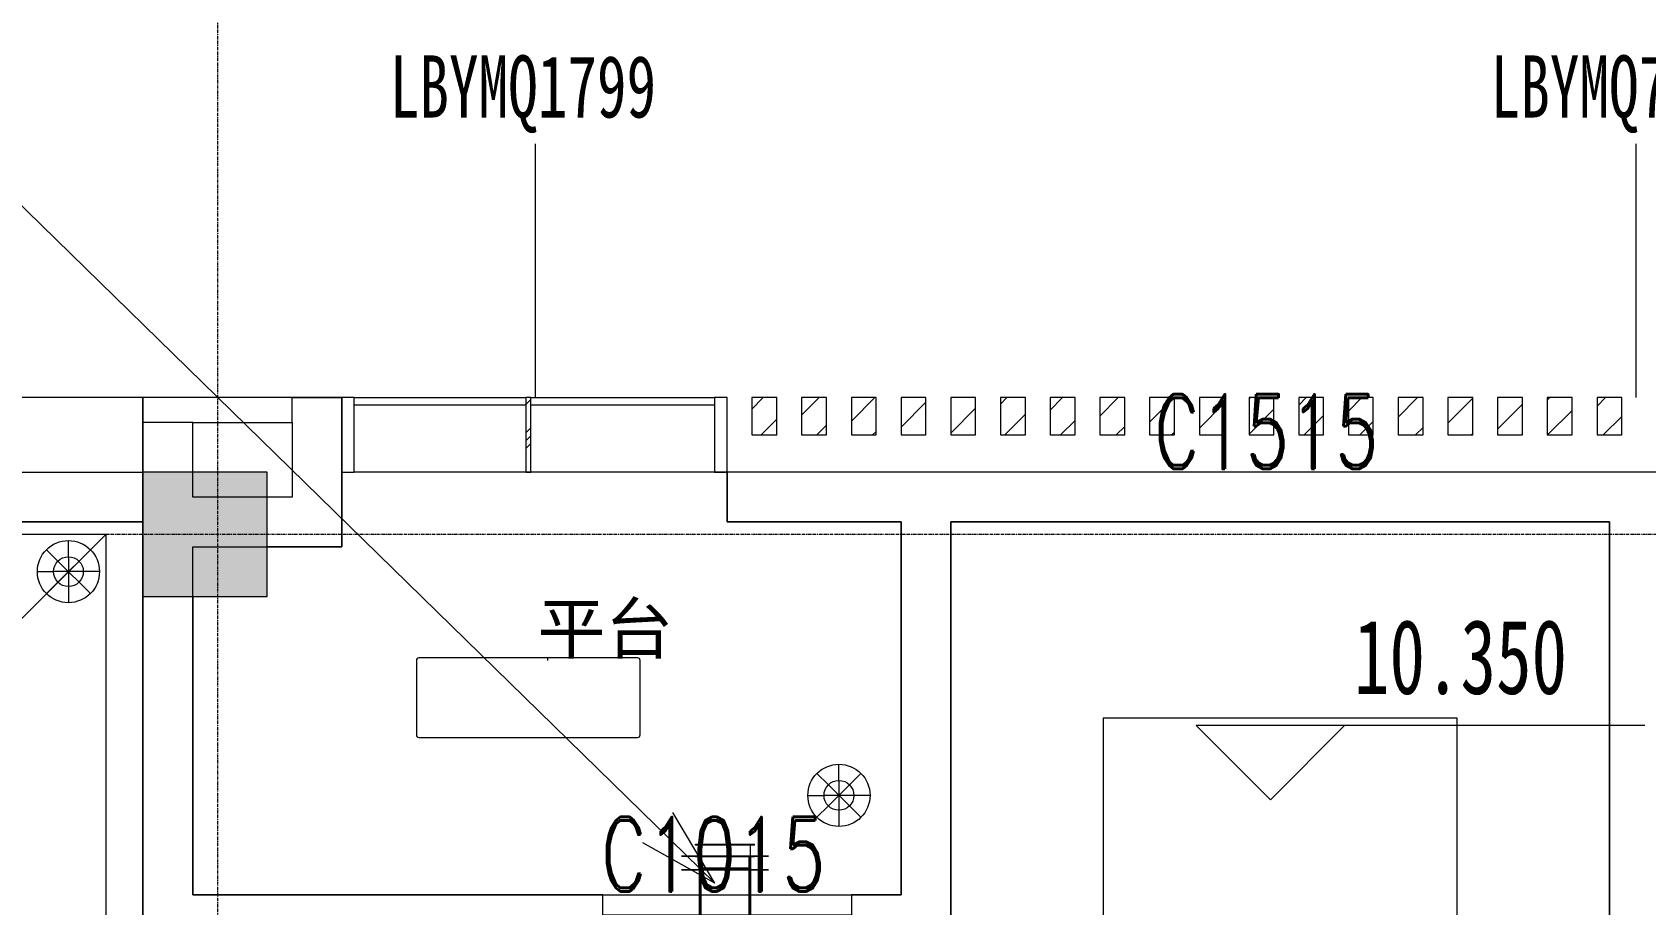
# Model space of a CAD drawing. Header units: millimetres. Extents: x 147592 to 200188, y -27981 to 8299.
# Drawn here: x 164555 to 171046, y -1490 to 2020 of the extents above; entities that cross this region are included whole.
import ezdxf

# ---------------------------------------------------------------- set-up
doc = ezdxf.new("R2010")
doc.units = ezdxf.units.MM
doc.linetypes.add('轴网线', pattern=[22.24, 12.7, -3.18, 3.18, -3.18])
doc.layers.add('0-1', color=7, linetype='Continuous', lineweight=5)
for name, color, linetype, lineweight, true_color in [('0-2', 7, 'Continuous', 5, 0x515151), ('A-DETL-1', 7, 'Continuous', 5, 0x5151ff), ('A-DETL-2', 7, 'Continuous', 5, 0x515151), ('A-DETL-GENF-1', 7, 'Continuous', 5, 0xa8a8a8), ('A-DETL-WIDE-2', 7, 'Continuous', 80, 0xff8000), ('A-FLOR-1', 7, 'Continuous', 5, 0x7f7f7f), ('A-GLAZ-1', 7, 'Continuous', 5, 0x515151), ('A-GLAZ-CWMG-1', 7, 'Continuous', 5, 0x515151), ('A-GLAZ-IDEN-1', 7, 'Continuous', 5, 0x515151), ('A-WALL-1', 7, 'Continuous', 5, 0x515151), ('A-WALL-IDEN-1', 7, 'Continuous', 5, 0x5151ff), ('A-WALL-IDEN-2', 7, 'Continuous', 5, 0x515151), ('G-ANNO-DIMS-1', 7, 'Continuous', 5, 0x515151), ('G-ANNO-DIMS-2', 7, 'Continuous', 5, 0x5151ff), ('G-ANNO-TEXT-1', 7, 'Continuous', 5, 0x515151), ('G-ANNO-TEXT-2', 3, 'Continuous', 5, 0x00ff00), ('M-EQPM-1', 4, 'Continuous', 5, 0x00ffff), ('M-HVAC-CDFF-2', 7, 'Continuous', 13, 0xff8000), ('M-HVAC-DUCT-1', 7, 'Continuous', 40, 0xff8000), ('M-HVAC-DUCT-10', 7, 'Continuous', 80, 0xff8000), ('M-HVAC-DUCT-2', 7, 'Continuous', 5, 0xff8000), ('Q-SPCQ-1', 7, 'Continuous', 5, 0x515151), ('S-GRID-1', 7, '轴网线', 5, 0x5151ff), ('S-STRS-1', 7, 'Continuous', 5, 0x515151), ('S-STRS-ANNO-1', 7, 'Continuous', 5, 0x5151ff)]:
    doc.layers.add(name, color=color, linetype=linetype, lineweight=lineweight, true_color=true_color)
doc.styles.add('RomanD', font='romand__.ttf', dxfattribs={"width": 0.7, "height": 300})
doc.styles.add('仿宋', font='', dxfattribs={"width": 0.7, "height": 300})
doc.styles.add('仿宋_4', font='', dxfattribs={"width": 0.7, "height": 250})
doc.styles.add('黑体', font='', dxfattribs={"height": 200})
doc.styles.get('仿宋').set_extended_font_data('FangSong')
doc.styles.get('仿宋_4').set_extended_font_data('FangSong')
doc.styles.get('黑体').set_extended_font_data('SimHei')

# ---------------------------------------------------------------- blocks, each defined once
blk = doc.blocks.new('矩形竖梃 - 50_300mm 长方形-V18-10-004 四层空调通风平面图')
at = {"layer": 'A-GLAZ-CWMG-1'}
for p, q in [((-50, 300), (0, 300)), ((-50, 0), (-50, 300)), ((0, 300), (0, 0)), ((0, 0), (-50, 0))]:
    blk.add_line(p, q, dxfattribs=at)
blk = doc.blocks.new('矩形竖梃 - 50_300mm 长方形-V19-10-004 四层空调通风平面图')
at = {"layer": 'A-GLAZ-CWMG-1'}
for p, q in [((0, 300), (-50, 300)), ((-50, 300), (-50, 0)), ((0, 0), (0, 300)), ((-50, 0), (0, 0))]:
    blk.add_line(p, q, dxfattribs=at)
blk = doc.blocks.new('矩形竖梃 - 30mm 正方形-2021529-10-004 四层空调通风平面图')
at = {"layer": 'A-GLAZ-CWMG-1'}
for p, q in [((165850, 550), (166540, 550)), ((166540, 520), (165850, 520))]:
    blk.add_line(p, q, dxfattribs=at)
blk = doc.blocks.new('矩形竖梃 - 30mm 正方形-2021532-10-004 四层空调通风平面图')
at = {"layer": 'A-GLAZ-CWMG-1'}
for p, q in [((166560, 550), (167300, 550)), ((167300, 520), (166560, 520))]:
    blk.add_line(p, q, dxfattribs=at)
blk = doc.blocks.new('左右推拉窗 - C1015-1399711-10-004 四层空调通风平面图')
at = {"layer": 'A-GLAZ-1'}
for p, q in [((-490.5, -166.9), (-490.5, 33.1)), ((-490.5, 33.1), (509.5, 33.1)), ((509.5, 33.1), (509.5, -166.9)), ((-490.5, -46.9), (509.5, -46.9)), ((509.5, -86.9), (-490.5, -86.9)), ((509.5, -166.9), (-490.5, -166.9))]:
    blk.add_line(p, q, dxfattribs=at)
blk = doc.blocks.new('矩形竖梃 - 100_100mm 木色铝方通-1971213-10-004 四层空调通风平面图')
at = {"layer": 'A-GLAZ-CWMG-1'}
h = blk.add_hatch(dxfattribs=at)
h.set_pattern_fill('FP_29', color=256, style=0, pattern_type=2)
h.set_pattern_definition([(315, (-167500.01, 549.98), (70.71068, 70.71068), [])])
h.paths.add_polyline_path([(50, 150), (50, 0), (-50, 0), (-50, 150)], flags=0)
for p, q in [((-50, 150), (50, 150)), ((-50, 0), (-50, 150)), ((50, 150), (50, 0)), ((50, 0), (-50, 0))]:
    blk.add_line(p, q, dxfattribs=at)
blk = doc.blocks.new('矩形竖梃 - 100_100mm 木色铝方通-V39-10-004 四层空调通风平面图')
at = {"layer": 'A-GLAZ-CWMG-1'}
h = blk.add_hatch(dxfattribs=at)
h.set_pattern_fill('FP_30', color=256, style=0, pattern_type=2)
h.set_pattern_definition([(315, (-167700.01, 549.98), (70.71068, 70.71068), [])])
h.paths.add_polyline_path([(50, 150), (50, 0), (-50, 0), (-50, 150), (17.1, 150)], flags=0)
for p, q in [((-50, 150), (50, 150)), ((-50, 0), (-50, 150)), ((50, 150), (50, 0)), ((50, 0), (-50, 0))]:
    blk.add_line(p, q, dxfattribs=at)
blk = doc.blocks.new('矩形竖梃 - 100_100mm 木色铝方通-V40-10-004 四层空调通风平面图')
at = {"layer": 'A-GLAZ-CWMG-1'}
h = blk.add_hatch(dxfattribs=at)
h.set_pattern_fill('FP_31', color=256, style=0, pattern_type=2)
h.set_pattern_definition([(315, (-167900.01, 549.98), (70.71068, 70.71068), [])])
h.paths.add_polyline_path([(50, 150), (50, 0), (-50, 0), (-50, 150)], flags=0)
for p, q in [((-50, 150), (50, 150)), ((-50, 0), (-50, 150)), ((50, 150), (50, 0)), ((50, 0), (-50, 0))]:
    blk.add_line(p, q, dxfattribs=at)
blk = doc.blocks.new('矩形竖梃 - 100_100mm 木色铝方通-V41-10-004 四层空调通风平面图')
at = {"layer": 'A-GLAZ-CWMG-1'}
h = blk.add_hatch(dxfattribs=at)
h.set_pattern_fill('FP_32', color=256, style=0, pattern_type=2)
h.set_pattern_definition([(315, (-168100.01, 549.98), (70.71068, 70.71068), [])])
h.paths.add_polyline_path([(50, 150), (50, 0), (-50, 0), (-50, 150)], flags=0)
for p, q in [((-50, 150), (50, 150)), ((-50, 0), (-50, 150)), ((50, 150), (50, 0)), ((50, 0), (-50, 0))]:
    blk.add_line(p, q, dxfattribs=at)
blk = doc.blocks.new('矩形竖梃 - 100_100mm 木色铝方通-V42-10-004 四层空调通风平面图')
at = {"layer": 'A-GLAZ-CWMG-1'}
h = blk.add_hatch(dxfattribs=at)
h.set_pattern_fill('FP_33', color=256, style=0, pattern_type=2)
h.set_pattern_definition([(315, (-168300.01, 549.98), (70.71068, 70.71068), [])])
h.paths.add_polyline_path([(50, 150), (50, 0), (-50, 0), (-50, 150)], flags=0)
for p, q in [((-50, 150), (50, 150)), ((-50, 0), (-50, 150)), ((50, 150), (50, 0)), ((50, 0), (-50, 0))]:
    blk.add_line(p, q, dxfattribs=at)
blk = doc.blocks.new('矩形竖梃 - 100_100mm 木色铝方通-V43-10-004 四层空调通风平面图')
at = {"layer": 'A-GLAZ-CWMG-1'}
h = blk.add_hatch(dxfattribs=at)
h.set_pattern_fill('FP_34', color=256, style=0, pattern_type=2)
h.set_pattern_definition([(315, (-168500.01, 549.98), (70.71068, 70.71068), [])])
h.paths.add_polyline_path([(50, 150), (50, 0), (-50, 0), (-50, 150)], flags=0)
for p, q in [((-50, 150), (50, 150)), ((-50, 0), (-50, 150)), ((50, 150), (50, 0)), ((50, 0), (-50, 0))]:
    blk.add_line(p, q, dxfattribs=at)
blk = doc.blocks.new('矩形竖梃 - 100_100mm 木色铝方通-V44-10-004 四层空调通风平面图')
at = {"layer": 'A-GLAZ-CWMG-1'}
h = blk.add_hatch(dxfattribs=at)
h.set_pattern_fill('FP_35', color=256, style=0, pattern_type=2)
h.set_pattern_definition([(315, (-168700.01, 549.98), (70.71068, 70.71068), [])])
h.paths.add_polyline_path([(50, 150), (50, 0), (-50, 0), (-50, 150)], flags=0)
for p, q in [((-50, 150), (50, 150)), ((-50, 0), (-50, 150)), ((50, 150), (50, 0)), ((50, 0), (-50, 0))]:
    blk.add_line(p, q, dxfattribs=at)
blk = doc.blocks.new('矩形竖梃 - 100_100mm 木色铝方通-V45-10-004 四层空调通风平面图')
at = {"layer": 'A-GLAZ-CWMG-1'}
h = blk.add_hatch(dxfattribs=at)
h.set_pattern_fill('FP_36', color=256, style=0, pattern_type=2)
h.set_pattern_definition([(315, (-168900.01, 549.98), (70.71068, 70.71068), [])])
h.paths.add_polyline_path([(50, 150), (50, 0), (-50, 0), (-50, 150)], flags=0)
for p, q in [((-50, 150), (50, 150)), ((-50, 0), (-50, 150)), ((50, 150), (50, 0)), ((50, 0), (-50, 0))]:
    blk.add_line(p, q, dxfattribs=at)
blk = doc.blocks.new('矩形竖梃 - 100_100mm 木色铝方通-V46-10-004 四层空调通风平面图')
at = {"layer": 'A-GLAZ-CWMG-1'}
h = blk.add_hatch(dxfattribs=at)
h.set_pattern_fill('FP_37', color=256, style=0, pattern_type=2)
h.set_pattern_definition([(315, (-169100.01, 549.98), (70.71068, 70.71068), [])])
h.paths.add_polyline_path([(50, 150), (50, 0), (-50, 0), (-50, 150)], flags=0)
for p, q in [((-50, 150), (50, 150)), ((-50, 0), (-50, 150)), ((50, 150), (50, 0)), ((50, 0), (-50, 0))]:
    blk.add_line(p, q, dxfattribs=at)
blk = doc.blocks.new('矩形竖梃 - 100_100mm 木色铝方通-V47-10-004 四层空调通风平面图')
at = {"layer": 'A-GLAZ-CWMG-1'}
h = blk.add_hatch(dxfattribs=at)
h.set_pattern_fill('FP_38', color=256, style=0, pattern_type=2)
h.set_pattern_definition([(315, (-169300.01, 549.98), (70.71068, 70.71068), [])])
h.paths.add_polyline_path([(50, 150), (50, 0), (-50, 0), (-50, 150)], flags=0)
for p, q in [((-50, 150), (50, 150)), ((-50, 0), (-50, 150)), ((50, 150), (50, 0)), ((50, 0), (-50, 0))]:
    blk.add_line(p, q, dxfattribs=at)
blk = doc.blocks.new('矩形竖梃 - 100_100mm 木色铝方通-V48-10-004 四层空调通风平面图')
at = {"layer": 'A-GLAZ-CWMG-1'}
h = blk.add_hatch(dxfattribs=at)
h.set_pattern_fill('FP_39', color=256, style=0, pattern_type=2)
h.set_pattern_definition([(315, (-169500.01, 549.98), (70.71068, 70.71068), [])])
h.paths.add_polyline_path([(50, 150), (50, 0), (-50, 0), (-50, 150)], flags=0)
for p, q in [((-50, 150), (50, 150)), ((-50, 0), (-50, 150)), ((50, 150), (50, 0)), ((50, 0), (-50, 0))]:
    blk.add_line(p, q, dxfattribs=at)
blk = doc.blocks.new('矩形竖梃 - 100_100mm 木色铝方通-V49-10-004 四层空调通风平面图')
at = {"layer": 'A-GLAZ-CWMG-1'}
h = blk.add_hatch(dxfattribs=at)
h.set_pattern_fill('FP_40', color=256, style=0, pattern_type=2)
h.set_pattern_definition([(315, (-169700.01, 549.98), (70.71068, 70.71068), [])])
h.paths.add_polyline_path([(50, 150), (50, 0), (-50, 0), (-50, 150)], flags=0)
for p, q in [((-50, 150), (50, 150)), ((-50, 0), (-50, 150)), ((50, 150), (50, 0)), ((50, 0), (-50, 0))]:
    blk.add_line(p, q, dxfattribs=at)
blk = doc.blocks.new('矩形竖梃 - 100_100mm 木色铝方通-V50-10-004 四层空调通风平面图')
at = {"layer": 'A-GLAZ-CWMG-1'}
h = blk.add_hatch(dxfattribs=at)
h.set_pattern_fill('FP_41', color=256, style=0, pattern_type=2)
h.set_pattern_definition([(315, (-169900.01, 549.98), (70.71068, 70.71068), [])])
h.paths.add_polyline_path([(50, 150), (50, 0), (-50, 0), (-50, 150)], flags=0)
for p, q in [((-50, 150), (50, 150)), ((-50, 0), (-50, 150)), ((50, 150), (50, 0)), ((50, 0), (-50, 0))]:
    blk.add_line(p, q, dxfattribs=at)
blk = doc.blocks.new('矩形竖梃 - 100_100mm 木色铝方通-V51-10-004 四层空调通风平面图')
at = {"layer": 'A-GLAZ-CWMG-1'}
h = blk.add_hatch(dxfattribs=at)
h.set_pattern_fill('FP_42', color=256, style=0, pattern_type=2)
h.set_pattern_definition([(315, (-170100.01, 549.98), (70.71068, 70.71068), [])])
h.paths.add_polyline_path([(50, 150), (50, 0), (-50, 0), (-50, 150)], flags=0)
for p, q in [((-50, 150), (50, 150)), ((-50, 0), (-50, 150)), ((50, 150), (50, 0)), ((50, 0), (-50, 0))]:
    blk.add_line(p, q, dxfattribs=at)
blk = doc.blocks.new('矩形竖梃 - 100_100mm 木色铝方通-V52-10-004 四层空调通风平面图')
at = {"layer": 'A-GLAZ-CWMG-1'}
h = blk.add_hatch(dxfattribs=at)
h.set_pattern_fill('FP_43', color=256, style=0, pattern_type=2)
h.set_pattern_definition([(315, (-170300.01, 549.98), (70.71068, 70.71068), [])])
h.paths.add_polyline_path([(50, 150), (50, 0), (-50, 0), (-50, 150)], flags=0)
for p, q in [((-50, 150), (50, 150)), ((-50, 0), (-50, 150)), ((50, 150), (50, 0)), ((50, 0), (-50, 0))]:
    blk.add_line(p, q, dxfattribs=at)
blk = doc.blocks.new('矩形竖梃 - 100_100mm 木色铝方通-V53-10-004 四层空调通风平面图')
at = {"layer": 'A-GLAZ-CWMG-1'}
h = blk.add_hatch(dxfattribs=at)
h.set_pattern_fill('FP_44', color=256, style=0, pattern_type=2)
h.set_pattern_definition([(315, (-170500.01, 549.98), (70.71068, 70.71068), [])])
h.paths.add_polyline_path([(50, 150), (50, 0), (-50, 0), (-50, 150)], flags=0)
for p, q in [((-50, 150), (50, 150)), ((-50, 0), (-50, 150)), ((50, 150), (50, 0)), ((50, 0), (-50, 0))]:
    blk.add_line(p, q, dxfattribs=at)
blk = doc.blocks.new('矩形竖梃 - 100_100mm 木色铝方通-V54-10-004 四层空调通风平面图')
at = {"layer": 'A-GLAZ-CWMG-1'}
h = blk.add_hatch(dxfattribs=at)
h.set_pattern_fill('FP_45', color=256, style=0, pattern_type=2)
h.set_pattern_definition([(315, (-170700.01, 549.98), (70.71068, 70.71068), [])])
h.paths.add_polyline_path([(50, 150), (50, 0), (-50, 0), (-50, 150)], flags=0)
for p, q in [((-50, 150), (50, 150)), ((-50, 0), (-50, 150)), ((50, 150), (50, 0)), ((50, 0), (-50, 0))]:
    blk.add_line(p, q, dxfattribs=at)
blk = doc.blocks.new('矩形竖梃 - 100_100mm 木色铝方通-V55-10-004 四层空调通风平面图')
at = {"layer": 'A-GLAZ-CWMG-1'}
h = blk.add_hatch(dxfattribs=at)
h.set_pattern_fill('FP_46', color=256, style=0, pattern_type=2)
h.set_pattern_definition([(315, (-170900.01, 549.98), (70.71068, 70.71068), [])])
h.paths.add_polyline_path([(50, 150), (50, 0), (-50, 0), (-50, 150)], flags=0)
for p, q in [((-50, 150), (50, 150)), ((-50, 0), (-50, 150)), ((50, 150), (50, 0)), ((50, 0), (-50, 0))]:
    blk.add_line(p, q, dxfattribs=at)
blk = doc.blocks.new('雨水斗 2d - 地漏 R100-669040-10-004 四层空调通风平面图')
at = {"layer": 'Q-SPCQ-1'}
for p, q in [((-42.4, 42.4), (-88.4, 88.4)), ((88.4, 88.4), (-42.4, -42.4)), ((0, 60), (0, 125)), ((-125, 0), (-60, 0)), ((125, 0), (-60, 0)), ((-42.4, 42.4), (88.4, -88.4)), ((0, 60), (0, -125)), ((-88.4, -88.4), (-42.4, -42.4))]:
    blk.add_line(p, q, dxfattribs=at)
for radius in [125, 60]:
    blk.add_circle((0, 0), radius, dxfattribs=at)
blk = doc.blocks.new('矩形竖梃 - TJ隐框 20_250-1986348-10-004 四层空调通风平面图')
at = {"layer": 'A-GLAZ-CWMG-1'}
h = blk.add_hatch(dxfattribs=at)
h.set_pattern_fill('FP_63', color=256, style=0, pattern_type=2)
h.set_pattern_definition([(315, (-166550.01, 549.98), (88.38835, 88.38835), []), (315, (-166518.76, 549.98), (176.776695, 0), []), (315, (-166581.26, 549.98), (176.776695, 0), [])])
h.paths.add_polyline_path([(10, 300), (10, 0), (-10, 0), (-10, 300)], flags=0)
for p, q in [((-10, 300), (10, 300)), ((-10, 0), (-10, 300)), ((10, 300), (10, 0)), ((10, 0), (-10, 0))]:
    blk.add_line(p, q, dxfattribs=at)
blk = doc.blocks.new('矩形竖梃 - 50_300mm 长方形-1988457-10-004 四层空调通风平面图')
at = {"layer": 'A-GLAZ-CWMG-1'}
blk.add_line((165000, 550), (165000, 250), dxfattribs=at)
blk = doc.blocks.new('矩形竖梃 - 50_300mm 长方形-1988447-10-004 四层空调通风平面图')
at = {"layer": 'A-GLAZ-CWMG-1'}
blk.add_line((0, -300), (0, 0), dxfattribs=at)
blk = doc.blocks.new('高程点 - 相对高程点-103621-10-004 四层空调通风平面图')
at = {"layer": 'G-ANNO-DIMS-2'}
for p, q in [((15.062, 2.987), (-2.987, 2.987)), ((0, 0), (-2.987, 2.987)), ((0, 0), (2.987, 2.987))]:
    blk.add_line(p, q, dxfattribs=at)
blk = doc.blocks.new('YXQH_AR_B9-20_rvt-1-10-004 四层空调通风平面图')
at = {"layer": 'A-DETL-GENF-1'}
h = blk.add_hatch(dxfattribs=at)
h.set_pattern_fill('FP_65', color=256, style=0, pattern_type=2)
h.set_pattern_definition([(7.754, (-466.58, -204.02), (12.15805, 332.8942), [3.353, -1548.768]), (7.754, (776.34, 218.05), (12.15805, 332.8942), [3.353, -1548.768]), (9.74, (363.8, 116.2), (0.0001, 1266.291), [3.353, -588.363]), (9.74, (339.6, 204.2), (0.0001, 1266.291), [3.353, -588.363]), (68.882, (225.66, -61.6), (-140.1373, 1041.8589), [3.353, -1089.337]), (68.882, (129, -106.5), (-140.1373, 1041.8589), [3.353, -1089.337]), (56.297, (-51.2, 131.2), (-734.4827, 622.86), [3.353, -470.742]), (56.297, (137.8, 331.9), (-734.4827, 622.86), [3.353, -470.742]), (137.416, (187.59, 94.08), (-3935.054568, 3543.459496), [73.913, -9804.313]), (8.512, (90.05, 79.41), (3117.572636, 564.982686), [98.632, -5356.38]), (236.294, (133.21, 144.14), (-4467.173774, -6768.804336), [77.802, -13192.636]), (128.267, (122.16, 220.01), (-6131.736673, 7665.37486), [53.462, -17810.517]), (9.74, (48.62, 207.58), (3069.14795, 643.06413), [74.582, -10350.37]), (233.414, (89.018, 261.96), (-20834.0959632, -28103.0884394), [67.74, -56173.655]), (67.8, (40.48, -52.28), (439.74679, 1441.63531), [50.851, -3807.912]), (307.846, (0, 0), (856.01581, -814.9391), [66.124, -2950.443]), (45, (0, 0), (-176.7767, 176.7767), []), (355, (0, 0), (578.509, 689.44), [60, -660]), (7.754, (0, 0), (12.15805, 332.8942), [3.353, -1548.768]), (7.754, (517.27, 396.9), (12.15805, 332.8942), [3.353, -1548.768]), (7.754, (1048.8, 804.78), (12.15805, 332.8942), [3.353, -1548.768]), (9.74, (-323, 0), (0.0001, 1266.291), [3.353, -588.363]), (9.74, (-83.4, -219.6), (0.0001, 1266.291), [3.353, -588.363]), (9.74, (298.5, -569.5), (0.0001, 1266.291), [3.353, -588.363]), (68.882, (645.7, -553.4), (-140.1373, 1041.8589), [3.353, -1089.337]), (68.882, (-12.15, -134.3), (-140.1373, 1041.8589), [3.353, -1089.337]), (68.882, (-223, 0), (-140.1373, 1041.8589), [3.353, -1089.337]), (56.297, (0, 0), (-734.4827, 622.86), [3.353, -470.742]), (56.297, (378.7, 49.9), (-734.4827, 622.86), [3.353, -470.742]), (56.297, (1010.3, 133), (-734.4827, 622.86), [3.353, -470.742])])
h.paths.add_polyline_path([(182900, -17650), (182950, -17650), (182950, -17150), (182450, -17150), (182450, -17650), (182750, -17650)], flags=0)
h.paths.add_polyline_path([(165043.6, -17650), (165500, -17650), (165500, -17150), (165000, -17150), (165000, -17650)], flags=0)
h.paths.add_polyline_path([(174100, -17650), (174275, -17650), (174275, -17150), (173750, -17150), (173750, -17650), (173900, -17650)], flags=0)
h.paths.add_polyline_path([(170750, -9250), (171250, -9250), (171250, -8750), (170750, -8750), (170750, -8950)], flags=0)
h.paths.add_polyline_path([(176334.7, -9050), (176800, -9050), (176800, -8500), (176300, -8500), (176300, -9050)], flags=0)
h.paths.add_polyline_path([(165000, -9000), (165500, -9000), (165500, -8500), (165000, -8500), (165000, -8753.4)], flags=0)
h.paths.add_polyline_path([(182500, -8950), (183000, -8950), (183000, -8450), (182500, -8450)], flags=0)
h.paths.add_polyline_path([(182750, -7000), (182950, -7000), (182950, -6500), (182550, -6500), (182550, -7000)], flags=0)
h.paths.add_polyline_path([(176200, -350), (176800, -350), (176800, 250), (176200, 250), (176200, -328.3)], flags=0)
h.paths.add_polyline_path([(165030.4, -250), (165500, -250), (165500, 250), (165000, 250), (165000, -250)], flags=0)
at = {"layer": 'A-DETL-1'}
for p, q in [((165008.7, 250), (165000, 250)), ((165000, 250), (165000, 50)), ((165200, 250), (165008.9, 250)), ((165500, 250), (165200, 250)), ((165500, 150), (165500, 250)), ((165500, -50), (165500, 150)), ((165000, 50), (165000, -250)), ((165500, -250), (165500, -50)), ((165000, -250), (165030.4, -250)), ((165031.1, -250), (165200, -250)), ((165200, -250), (165500, -250))]:
    blk.add_line(p, q, dxfattribs=at)
at = {"layer": 'A-DETL-2'}
for q in [(156902.5, 0), (160876.3, -3973.8), (164850, -12625)]:
    blk.add_line((164850, 0), q, dxfattribs=at)
at = {"layer": 'A-FLOR-1'}
for p, q in [((165000, 550), (163600, 550)), ((165000, 50), (165000, 550)), ((165800, 250), (165800, -50)), ((166540, 250), (165850, 250)), ((166560, 250), (166540, 250)), ((167300, 250), (166560, 250)), ((167350, 250), (167300, 250)), ((167350, 50), (167350, 250)), ((163600, 50), (165000, 50)), ((165000, -250), (165000, 50)), ((168050, 50), (167350, 50)), ((168050, -1450), (168050, 50)), ((165800, -50), (165500, -50)), ((165000, -8500), (165000, -250)), ((165200, -250), (165200, -1450)), ((165200, -1450), (166850, -1450)), ((167850, -1450), (168050, -1450))]:
    blk.add_line(p, q, dxfattribs=at)
at = {"layer": 'A-WALL-1'}
for p, q in [((165600, 550), (165000, 550)), ((165000, 550), (165000, 450)), ((165000, 450), (165000, 550)), ((165600, 550), (165000, 550)), ((165600, 450), (165600, 550)), ((165800, 550), (165600, 550)), ((165600, 550), (165800, 550)), ((165800, -50), (165800, 550)), ((165800, 250), (165800, 550)), ((165000, 450), (165000, -9000)), ((165200, 450), (165000, 450)), ((165000, 450), (165000, 250)), ((165200, 150), (165200, 450)), ((165200, 150), (165200, 450)), ((165200, 450), (165600, 450)), ((165200, 450), (165600, 450)), ((165600, 450), (165600, 150)), ((165600, 450), (165600, 150)), ((163800, 250), (165000, 250)), ((165000, 50), (165000, 250)), ((165800, -50), (165800, 250)), ((174650, 250), (167350, 250)), ((167350, 250), (167350, 50)), ((174650, 250), (167350, 250)), ((167350, 50), (167350, 250)), ((165600, 150), (165200, 150)), ((165600, 150), (165200, 150)), ((165000, 50), (163800, 50)), ((165000, 50), (165000, -9000)), ((167350, 50), (168050, 50)), ((167350, 50), (168050, 50)), ((168050, 50), (168050, -1450)), ((168050, 50), (168050, -1450)), ((168250, -4900), (168250, 50)), ((168250, -4900), (168250, 50)), ((168250, 50), (170900, 50)), ((168250, 50), (170900, 50)), ((170900, 50), (170900, -6150)), ((170900, 50), (170900, -6150)), ((165200, -1450), (165200, -50)), ((165200, -1450), (165200, -50)), ((165200, -50), (165600, -50)), ((165200, -50), (165600, -50)), ((165600, -50), (165800, -50)), ((165800, -50), (165600, -50)), ((166850, -1450), (165200, -1450)), ((166850, -1450), (165200, -1450)), ((166850, -1650), (166850, -1450)), ((168050, -1450), (167850, -1450)), ((168050, -1450), (167850, -1450))]:
    blk.add_line(p, q, dxfattribs=at)
at = {"layer": 'A-WALL-IDEN-1'}
for p, q in [((166579, 550), (166579, 1571.3)), ((171008.1, 550), (171008.1, 1571.3))]:
    blk.add_line(p, q, dxfattribs=at)
at = {"layer": 'G-ANNO-DIMS-1'}
blk.add_line((169535.7, -1067.7), (169535.7, -1067.7), dxfattribs=at)
blk.add_line((169535.7, -1067.7), (169535.7, -1067.7), dxfattribs=at)
at = {"layer": 'S-GRID-1'}
for p, q in [((165300, 7499.5), (165300, -27181.2)), ((199000.7, 0), (148525.8, 0))]:
    blk.add_line(p, q, dxfattribs=at)
at = {"layer": 'S-STRS-1'}
for p, q in [((168250, 50), (168250, -1530)), ((170900, 50), (168250, 50)), ((170900, -1530), (170900, 50)), ((170900, -1530), (170900, 50))]:
    blk.add_line(p, q, dxfattribs=at)
at = {"layer": 'S-STRS-ANNO-1'}
for p, q in [((168862.5, -740), (168862.5, -1530)), ((170287.5, -740), (168862.5, -740)), ((170287.5, -1530), (170287.5, -740))]:
    blk.add_line(p, q, dxfattribs=at)
at = {"layer": '0-2'}
for name, p in [('矩形竖梃 - 50_300mm 长方形-1988457-10-004 四层空调通风平面图', (0, 0)), ('矩形竖梃 - 50_300mm 长方形-1988447-10-004 四层空调通风平面图', (165000, 550)), ('矩形竖梃 - 30mm 正方形-2021529-10-004 四层空调通风平面图', (0, 0)), ('矩形竖梃 - 30mm 正方形-2021532-10-004 四层空调通风平面图', (0, 0)), ('雨水斗 2d - 地漏 R100-669040-10-004 四层空调通风平面图', (164700, -150)), ('雨水斗 2d - 地漏 R100-669040-10-004 四层空调通风平面图', (167800, -1050))]:
    blk.add_blockref(name, p, dxfattribs=at)
at = {"layer": '0-2', "rotation": 180}
for name, p in [('矩形竖梃 - 50_300mm 长方形-V19-10-004 四层空调通风平面图', (165800, 550)), ('左右推拉窗 - C1015-1399711-10-004 四层空调通风平面图', (167359.5, -1616.9))]:
    blk.add_blockref(name, p, dxfattribs=at)
at = {"layer": '0-2', "extrusion": (0, 0, -1), "rotation": 180}
for name, p in [('矩形竖梃 - TJ隐框 20_250-1986348-10-004 四层空调通风平面图', (-166550, 550)), ('矩形竖梃 - 50_300mm 长方形-V18-10-004 四层空调通风平面图', (-167350, 550)), ('矩形竖梃 - 100_100mm 木色铝方通-1971213-10-004 四层空调通风平面图', (-167500, 550)), ('矩形竖梃 - 100_100mm 木色铝方通-V39-10-004 四层空调通风平面图', (-167700, 550)), ('矩形竖梃 - 100_100mm 木色铝方通-V40-10-004 四层空调通风平面图', (-167900, 550)), ('矩形竖梃 - 100_100mm 木色铝方通-V41-10-004 四层空调通风平面图', (-168100, 550)), ('矩形竖梃 - 100_100mm 木色铝方通-V42-10-004 四层空调通风平面图', (-168300, 550)), ('矩形竖梃 - 100_100mm 木色铝方通-V43-10-004 四层空调通风平面图', (-168500, 550)), ('矩形竖梃 - 100_100mm 木色铝方通-V44-10-004 四层空调通风平面图', (-168700, 550)), ('矩形竖梃 - 100_100mm 木色铝方通-V45-10-004 四层空调通风平面图', (-168900, 550)), ('矩形竖梃 - 100_100mm 木色铝方通-V46-10-004 四层空调通风平面图', (-169100, 550)), ('矩形竖梃 - 100_100mm 木色铝方通-V47-10-004 四层空调通风平面图', (-169300, 550)), ('矩形竖梃 - 100_100mm 木色铝方通-V48-10-004 四层空调通风平面图', (-169500, 550)), ('矩形竖梃 - 100_100mm 木色铝方通-V49-10-004 四层空调通风平面图', (-169700, 550)), ('矩形竖梃 - 100_100mm 木色铝方通-V50-10-004 四层空调通风平面图', (-169900, 550)), ('矩形竖梃 - 100_100mm 木色铝方通-V51-10-004 四层空调通风平面图', (-170100, 550)), ('矩形竖梃 - 100_100mm 木色铝方通-V52-10-004 四层空调通风平面图', (-170300, 550)), ('矩形竖梃 - 100_100mm 木色铝方通-V53-10-004 四层空调通风平面图', (-170500, 550)), ('矩形竖梃 - 100_100mm 木色铝方通-V54-10-004 四层空调通风平面图', (-170700, 550)), ('矩形竖梃 - 100_100mm 木色铝方通-V55-10-004 四层空调通风平面图', (-170900, 550))]:
    blk.add_blockref(name, p, dxfattribs=at)
at = {"layer": '0-2', "xscale": 99.99999999999993, "yscale": 99.99999999999993, "zscale": 99.99999999999993}
blk.add_blockref('高程点 - 相对高程点-103621-10-004 四层空调通风平面图', (169535.7, -1067.7), dxfattribs=at)
at = {"layer": 'A-GLAZ-IDEN-1', "char_height": 300, "width": 1217.763, "attachment_point": 1, "style": 'RomanD'}
for s, insert in [('C1515', (169065, 563.5)), ('C1015', (166840, -1136.5))]:
    blk.add_mtext(s, dxfattribs=dict(at, insert=insert))
at = {"layer": 'A-WALL-IDEN-2', "char_height": 250, "width": 1414.177, "attachment_point": 1, "style": '仿宋_4'}
for s, insert in [('LBYMQ1799', (165993.1, 1926.9)), ('LBYMQ7299', (170422.2, 1926.9))]:
    blk.add_mtext(s, dxfattribs=dict(at, insert=insert))
at = {"layer": 'G-ANNO-DIMS-1', "insert": (169872.2, -342), "char_height": 300, "width": 1112.296, "attachment_point": 1, "line_spacing_factor": 0.898273, "style": '仿宋'}
blk.add_mtext('10.350', dxfattribs=at)
at = {"layer": 'G-ANNO-TEXT-1', "insert": (166587.5, -278.8), "char_height": 200, "width": 737.552, "attachment_point": 1, "style": '黑体'}
blk.add_mtext('平台', dxfattribs=at)
blk = doc.blocks.new('M_空调室外机_5HP_ - VRF06RH-2992498-10-004 四层空调通风平面图')
at = {"layer": 'M-EQPM-1'}
for p, q in [((890, 0), (10, 0)), ((0, -10), (0, -310)), ((900, -310), (900, -10)), ((10, -320), (890, -320)), ((373.1, -320), (373.1, -310))]:
    blk.add_line(p, q, dxfattribs=at)
for centre, start, end in [((10, -10), 90, 180), ((890, -10), 0, 90), ((10, -310), 180, 270), ((890, -310), 270, 360)]:
    blk.add_arc(centre, 10, start, end, dxfattribs=at)
blk = doc.blocks.new('W_外墙防雨百叶 - W_外墙防雨百叶-2992860-10-004 四层空调通风平面图')
at = {"layer": 'M-HVAC-CDFF-2'}
for p, q in [((119.05, 51), (-119.05, 51)), ((-119.05, 51), (-119.05, 47.825)), ((-119.05, 47.825), (119.05, 47.825)), ((119.05, 3.175), (-119.05, 3.175)), ((-119.05, 3.175), (-119.05, 0)), ((-119.05, 0), (119.05, 0)), ((-103.175, 47.825), (-103.175, 3.175)), ((103.175, 47.825), (103.175, 3.175)), ((119.05, 51), (119.05, 47.825)), ((119.05, 3.175), (119.05, 0))]:
    blk.add_line(p, q, dxfattribs=at)
blk = doc.blocks.new('过渡件_矩形变径管_角度_法兰 - 45 度-V94-10-004 四层空调通风平面图')
at = {"layer": 'A-DETL-WIDE-2'}
for p, q in [((0, 100), (3, 100)), ((3, -100), (0, -100))]:
    blk.add_line(p, q, dxfattribs=at)
at = {"layer": 'M-HVAC-DUCT-1'}
for p, q in [((3, 100), (51.3, 100)), ((51.3, 100), (51.3, -100)), ((51.3, -100), (3, -100))]:
    blk.add_line(p, q, dxfattribs=at)
at = {"layer": 'M-HVAC-DUCT-2'}
for p, q in [((0, 119), (0, 175)), ((0, 175), (0, -175)), ((54.3, 175), (54.3, 100)), ((54.3, -175), (54.3, 175)), ((0, -175), (0, -119)), ((54.3, -100), (54.3, -175))]:
    blk.add_line(p, q, dxfattribs=at)

msp = doc.modelspace()

# ---------------------------------------------------------------- linework, layer by layer
at = {"layer": 'G-ANNO-TEXT-2'}
for q in [(164022.9, 1798.4), (167131.2, -1118.7), (167011.3, -1241.4)]:
    msp.add_line((167300.2, -1403.7), q, dxfattribs=at)
at = {"layer": 'M-HVAC-DUCT-1'}
for p, q in [((167241.7, -1346.1), (167441.7, -1346.1)), ((167241.7, -1346.1), (167241.7, -2087)), ((167441.7, -1346.1), (167441.7, -2087))]:
    msp.add_line(p, q, dxfattribs=at)

# ---------------------------------------------------------------- block references
at = {"layer": '0-1'}
msp.add_blockref('YXQH_AR_B9-20_rvt-1-10-004 四层空调通风平面图', (0, 0), dxfattribs=at)
at = {"layer": 'M-EQPM-1', "rotation": 180}
msp.add_blockref('M_空调室外机_5HP_ - VRF06RH-2992498-10-004 四层空调通风平面图', (167000.2, -816.9), dxfattribs=at)
at = {"layer": 'M-HVAC-CDFF-2', "extrusion": (0, 0, -1), "rotation": 180}
msp.add_blockref('W_外墙防雨百叶 - W_外墙防雨百叶-2992860-10-004 四层空调通风平面图', (-167341.7, -1246.8), dxfattribs=at)
at = {"layer": 'M-HVAC-DUCT-10', "rotation": 270}
msp.add_blockref('过渡件_矩形变径管_角度_法兰 - 45 度-V94-10-004 四层空调通风平面图', (167341.7, -1294.8), dxfattribs=at)

doc.saveas('drawing.dxf')
